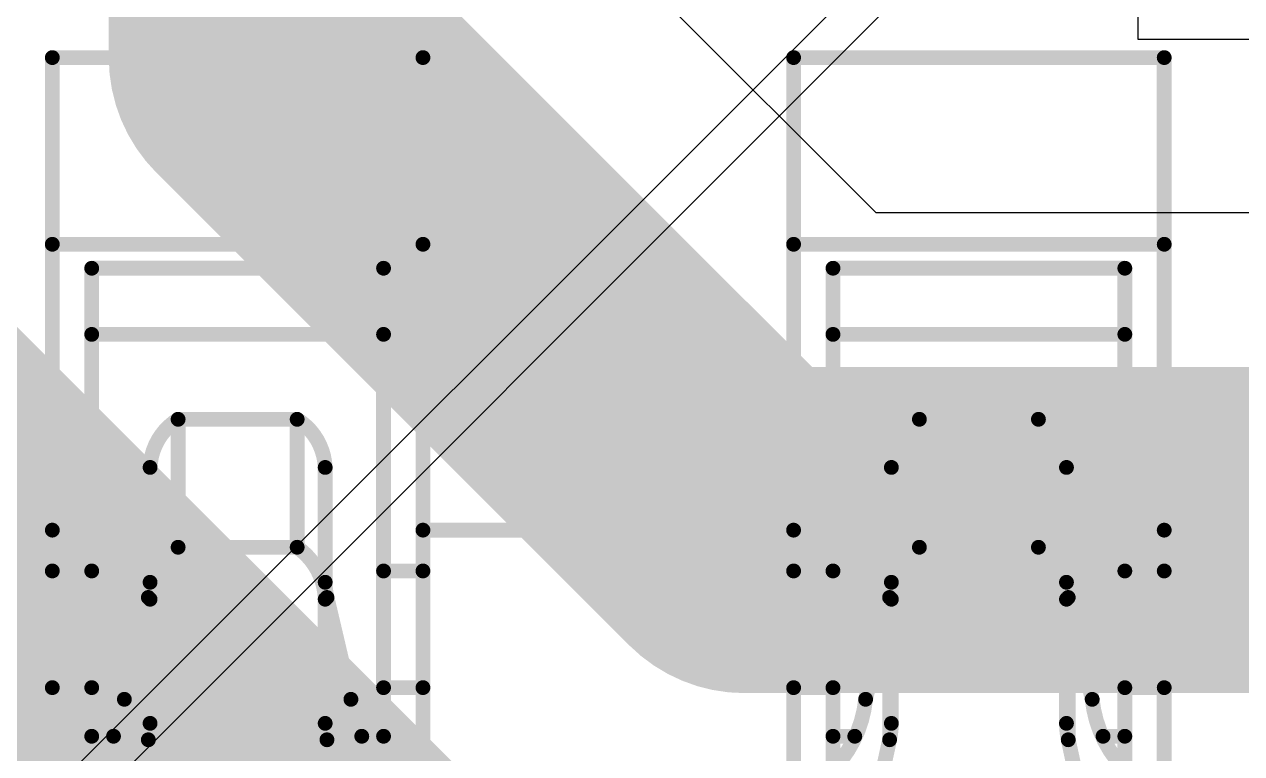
# Model space of a CAD drawing. Header units: inches. Extents: x -11 to 5433, y -4 to 5447.
# Drawn here: x 19.827 to 20.87, y 30.478 to 31.103 of the extents above; entities that cross this region are included whole.
import ezdxf

# ---------------------------------------------------------------- set-up
doc = ezdxf.new("R2010")
doc.units = ezdxf.units.IN
for name, color, linetype in [('Bottom Solder', 6, 'Continuous'), ('Mechanical 4', 56, 'Continuous'), ('Top Layer', 1, 'Continuous'), ('Top Solder', 216, 'Continuous')]:
    doc.layers.add(name, color=color, linetype=linetype)

# ---------------------------------------------------------------- blocks, each defined once
blk = doc.blocks.new('WQFN_30_EP_2_5_4_5__B_27')
at = {"layer": 'Bottom Solder'}
blk.add_line((-1.4882622, -1.9383248), (-5421.1859699, -5425.6862022), dxfattribs=at)
blk = doc.blocks.new('TL3340AF160QG_48')
at = {"layer": 'Top Solder'}
blk.add_line((0.7722387399999999, 1.95276216), (-5443.02270804, 5441.637178679999), dxfattribs=at)

msp = doc.modelspace()

# ---------------------------------------------------------------- linework, layer by layer
at = {"layer": 'Mechanical 4'}
for points in [[(19.8511541, 31.07494674, 0.0127, 0.0127, 0), (20.1686541, 31.07494674, 0.0127, 0.0127, 0)], [(19.8511541, 30.28744514, 0.0127, 0.0127, 0), (19.8511541, 31.07494674, 0.0127, 0.0127, 0)], [(20.1686541, 30.66994628, 0.0127, 0.0127, 0), (20.1686541, 31.07494674, 0.0127, 0.0127, 0)], [(20.4861541, 31.07494674, 0.0127, 0.0127, 0), (20.8036541, 31.07494674, 0.0127, 0.0127, 0)], [(20.4861541, 30.28744514, 0.0127, 0.0127, 0), (20.4861541, 31.07494674, 0.0127, 0.0127, 0)], [(20.8036541, 30.66994628, 0.0127, 0.0127, 0), (20.8036541, 31.07494674, 0.0127, 0.0127, 0)], [(19.8511541, 30.91494452, 0.0127, 0.0127, 0), (20.1686541, 30.91494452, 0.0127, 0.0127, 0)], [(20.4861541, 30.91494452, 0.0127, 0.0127, 0), (20.8036541, 30.91494452, 0.0127, 0.0127, 0)], [(19.88490562, 30.89440862, 0.0127, 0.0127, 0), (20.13490512, 30.89440862, 0.0127, 0.0127, 0)], [(19.88490562, 30.28744514, 0.0127, 0.0127, 0), (19.88490562, 30.89440862, 0.0127, 0.0127, 0)], [(20.13490512, 30.28744514, 0.0127, 0.0127, 0), (20.13490512, 30.89440862, 0.0127, 0.0127, 0)], [(20.51990562, 30.89440862, 0.0127, 0.0127, 0), (20.76990512, 30.89440862, 0.0127, 0.0127, 0)], [(20.51990562, 30.28744514, 0.0127, 0.0127, 0), (20.51990562, 30.89440862, 0.0127, 0.0127, 0)], [(20.76990512, 30.28744514, 0.0127, 0.0127, 0), (20.76990512, 30.89440862, 0.0127, 0.0127, 0)], [(19.88490562, 30.83773868, 0.0127, 0.0127, 0), (20.13490512, 30.83773868, 0.0127, 0.0127, 0)], [(20.51990562, 30.83773868, 0.0127, 0.0127, 0), (20.76990512, 30.83773868, 0.0127, 0.0127, 0)], [(19.93490552, 30.72369522, 0.0127, 0.0127, -0.2473774344944057), (19.9589136, 30.76494482, 0.0127, 0.0127, 0)], [(19.95891614, 30.76494482, 0.0127, 0.0127, 0), (20.0608946, 30.76494482, 0.0127, 0.0127, 0)], [(19.95891614, 30.65528286, 0.0127, 0.0127, 0), (19.95891614, 30.76494482, 0.0127, 0.0127, 0)], [(20.0608946, 30.65528286, 0.0127, 0.0127, 0), (20.0608946, 30.76494482, 0.0127, 0.0127, 0)], [(20.06089714, 30.76494482, 0.0127, 0.0127, -0.2473774344944055), (20.08490522, 30.72369522, 0.0127, 0.0127, 0)], [(20.56990552, 30.72369522, 0.0127, 0.0127, -0.2473774344944057), (20.5939136, 30.76494482, 0.0127, 0.0127, 0)], [(20.59391614, 30.76494482, 0.0127, 0.0127, 0), (20.6958946, 30.76494482, 0.0127, 0.0127, 0)], [(20.59391614, 30.65528286, 0.0127, 0.0127, 0), (20.59391614, 30.76494482, 0.0127, 0.0127, 0)], [(20.6958946, 30.65528286, 0.0127, 0.0127, 0), (20.6958946, 30.76494482, 0.0127, 0.0127, 0)], [(20.69589714, 30.76494482, 0.0127, 0.0127, -0.2473774344944055), (20.71990522, 30.72369522, 0.0127, 0.0127, 0)], [(19.93490552, 30.50434844, 0.0127, 0.0127, 0), (19.93490552, 30.72369522, 0.0127, 0.0127, 0)], [(20.08490522, 30.50434844, 0.0127, 0.0127, 0), (20.08490522, 30.72369522, 0.0127, 0.0127, 0)], [(20.56990552, 30.50434844, 0.0127, 0.0127, 0), (20.56990552, 30.72369522, 0.0127, 0.0127, 0)], [(20.71990522, 30.50434844, 0.0127, 0.0127, 0), (20.71990522, 30.72369522, 0.0127, 0.0127, 0)], [(19.5336541, 30.66994628, 0.0127, 0.0127, 0), (19.8511541, 30.66994628, 0.0127, 0.0127, 0)], [(20.1686541, 30.66994628, 0.0127, 0.0127, 0), (20.4861541, 30.66994628, 0.0127, 0.0127, 0)], [(20.1686541, 30.28744514, 0.0127, 0.0127, 0), (20.1686541, 30.66994628, 0.0127, 0.0127, 0)], [(20.8036541, 30.66994628, 0.0127, 0.0127, 0), (21.1211541, 30.66994628, 0.0127, 0.0127, 0)], [(20.8036541, 30.28744514, 0.0127, 0.0127, 0), (20.8036541, 30.66994628, 0.0127, 0.0127, 0)], [(19.93490552, 30.61071348, 0.0127, 0.0127, -0.2374800627721871), (19.9589136, 30.6552854, 0.0127, 0.0127, 0)], [(19.95891614, 30.65528286, 0.0127, 0.0127, 0), (20.0608946, 30.65528286, 0.0127, 0.0127, 0)], [(20.06089714, 30.6552854, 0.0127, 0.0127, -0.2374800627721868), (20.08490522, 30.61071348, 0.0127, 0.0127, 0)], [(20.56990552, 30.61071348, 0.0127, 0.0127, -0.2374800627721871), (20.5939136, 30.6552854, 0.0127, 0.0127, 0)], [(20.59391614, 30.65528286, 0.0127, 0.0127, 0), (20.6958946, 30.65528286, 0.0127, 0.0127, 0)], [(20.69589714, 30.6552854, 0.0127, 0.0127, -0.2374800627721868), (20.71990522, 30.61071348, 0.0127, 0.0127, 0)], [(19.8511541, 30.63494508, 0.0127, 0.0127, 0), (19.88490562, 30.63494508, 0.0127, 0.0127, 0)], [(20.13490512, 30.63494508, 0.0127, 0.0127, 0), (20.1686541, 30.63494508, 0.0127, 0.0127, 0)], [(20.4861541, 30.63494508, 0.0127, 0.0127, 0), (20.51990562, 30.63494508, 0.0127, 0.0127, 0)], [(20.76990512, 30.63494508, 0.0127, 0.0127, 0), (20.8036541, 30.63494508, 0.0127, 0.0127, 0)], [(19.93490552, 30.62525752, 0.0127, 0.0127, -0.05786385222314867), (19.9333866, 30.61223494, 0.0127, 0.0127, 0)], [(20.08642414, 30.61223494, 0.0127, 0.0127, -0.05786385222358634), (20.08490522, 30.62525752, 0.0127, 0.0127, 0)], [(20.56990552, 30.62525752, 0.0127, 0.0127, -0.05786385222271111), (20.5683866, 30.61223494, 0.0127, 0.0127, 0)], [(20.72142414, 30.61223494, 0.0127, 0.0127, -0.05786385222358634), (20.71990522, 30.62525752, 0.0127, 0.0127, 0)], [(19.9128634, 30.5249453, 0.0127, 0.0127, 0), (19.9333866, 30.61223494, 0.0127, 0.0127, 0)], [(19.9333866, 30.49027684, 0.0127, 0.0127, 0), (19.9333866, 30.61223494, 0.0127, 0.0127, 0)], [(20.08642414, 30.61223494, 0.0127, 0.0127, 0), (20.1069448, 30.5249453, 0.0127, 0.0127, 0)], [(20.08642414, 30.49027684, 0.0127, 0.0127, 0), (20.08642414, 30.61223494, 0.0127, 0.0127, 0)], [(20.5478634, 30.5249453, 0.0127, 0.0127, 0), (20.5683866, 30.61223494, 0.0127, 0.0127, 0)], [(20.5683866, 30.49027684, 0.0127, 0.0127, 0), (20.5683866, 30.61223494, 0.0127, 0.0127, 0)], [(20.72142414, 30.61223494, 0.0127, 0.0127, 0), (20.7419448, 30.5249453, 0.0127, 0.0127, 0)], [(20.72142414, 30.49027684, 0.0127, 0.0127, 0), (20.72142414, 30.61223494, 0.0127, 0.0127, 0)], [(19.8511541, 30.53494528, 0.0127, 0.0127, 0), (19.88490562, 30.53494528, 0.0127, 0.0127, 0)], [(20.13490512, 30.53494528, 0.0127, 0.0127, 0), (20.1686541, 30.53494528, 0.0127, 0.0127, 0)], [(20.4861541, 30.53494528, 0.0127, 0.0127, 0), (20.51990562, 30.53494528, 0.0127, 0.0127, 0)], [(20.76990512, 30.53494528, 0.0127, 0.0127, 0), (20.8036541, 30.53494528, 0.0127, 0.0127, 0)], [(19.91286594, 30.52494784, 0.0127, 0.0127, -0.1625906327552088), (19.88642454, 30.46645418, 0.0127, 0.0127, 0)], [(20.1333862, 30.46645418, 0.0127, 0.0127, -0.1625906327552086), (20.1069448, 30.52494784, 0.0127, 0.0127, 0)], [(20.54786594, 30.52494784, 0.0127, 0.0127, -0.162590632754761), (20.52142454, 30.46645418, 0.0127, 0.0127, 0)], [(20.7683862, 30.46645418, 0.0127, 0.0127, -0.1625906327552086), (20.7419448, 30.52494784, 0.0127, 0.0127, 0)], [(19.93490552, 30.50434844, 0.0127, 0.0127, -0.05365793627952005), (19.9333866, 30.49027684, 0.0127, 0.0127, 0)], [(20.08642414, 30.49027684, 0.0127, 0.0127, -0.0536579362795205), (20.08490522, 30.50434844, 0.0127, 0.0127, 0)], [(20.56990552, 30.50434844, 0.0127, 0.0127, -0.05365793627952005), (20.5683866, 30.49027684, 0.0127, 0.0127, 0)], [(20.72142414, 30.49027684, 0.0127, 0.0127, -0.05365793627908281), (20.71990522, 30.50434844, 0.0127, 0.0127, 0)], [(19.88490562, 30.49328166, 0.0127, 0.0127, 0), (19.903567, 30.49328166, 0.0127, 0.0127, 0)], [(19.92553292, 30.45417836, 0.0127, 0.0127, 0), (19.9333866, 30.49027684, 0.0127, 0.0127, 0)], [(20.08642414, 30.49027684, 0.0127, 0.0127, 0), (20.09427782, 30.45417836, 0.0127, 0.0127, 0)], [(20.11624374, 30.49328166, 0.0127, 0.0127, 0), (20.13490512, 30.49328166, 0.0127, 0.0127, 0)], [(20.51990562, 30.49328166, 0.0127, 0.0127, 0), (20.538567, 30.49328166, 0.0127, 0.0127, 0)], [(20.56053292, 30.45417836, 0.0127, 0.0127, 0), (20.5683866, 30.49027684, 0.0127, 0.0127, 0)], [(20.72142414, 30.49027684, 0.0127, 0.0127, 0), (20.72927782, 30.45417836, 0.0127, 0.0127, 0)], [(20.75124374, 30.49328166, 0.0127, 0.0127, 0), (20.76990512, 30.49328166, 0.0127, 0.0127, 0)]]:
    msp.add_lwpolyline(points, format="xyseb", dxfattribs=at)
for points in [[(19.8479791, 31.07494674, 0.00635, 0.00635, 1), (19.8543291, 31.07494674, 0.00635, 0.00635, 1)], [(19.8479791, 31.07494674, 0.00635, 0.00635, 1), (19.8543291, 31.07494674, 0.00635, 0.00635, 1)], [(20.1654791, 31.07494674, 0.00635, 0.00635, 1), (20.1718291, 31.07494674, 0.00635, 0.00635, 1)], [(20.1654791, 31.07494674, 0.00635, 0.00635, 1), (20.1718291, 31.07494674, 0.00635, 0.00635, 1)], [(20.4829791, 31.07494674, 0.00635, 0.00635, 1), (20.4893291, 31.07494674, 0.00635, 0.00635, 1)], [(20.4829791, 31.07494674, 0.00635, 0.00635, 1), (20.4893291, 31.07494674, 0.00635, 0.00635, 1)], [(20.8004791, 31.07494674, 0.00635, 0.00635, 1), (20.8068291, 31.07494674, 0.00635, 0.00635, 1)], [(20.8004791, 31.07494674, 0.00635, 0.00635, 1), (20.8068291, 31.07494674, 0.00635, 0.00635, 1)], [(19.8479791, 30.91494452, 0.00635, 0.00635, 1), (19.8543291, 30.91494452, 0.00635, 0.00635, 1)], [(20.1654791, 30.91494452, 0.00635, 0.00635, 1), (20.1718291, 30.91494452, 0.00635, 0.00635, 1)], [(20.4829791, 30.91494452, 0.00635, 0.00635, 1), (20.4893291, 30.91494452, 0.00635, 0.00635, 1)], [(20.8004791, 30.91494452, 0.00635, 0.00635, 1), (20.8068291, 30.91494452, 0.00635, 0.00635, 1)], [(19.88173062, 30.89440862, 0.00635, 0.00635, 1), (19.88808062, 30.89440862, 0.00635, 0.00635, 1)], [(19.88173062, 30.89440862, 0.00635, 0.00635, 1), (19.88808062, 30.89440862, 0.00635, 0.00635, 1)], [(20.13173012, 30.89440862, 0.00635, 0.00635, 1), (20.13808012, 30.89440862, 0.00635, 0.00635, 1)], [(20.13173012, 30.89440862, 0.00635, 0.00635, 1), (20.13808012, 30.89440862, 0.00635, 0.00635, 1)], [(20.51673062, 30.89440862, 0.00635, 0.00635, 1), (20.52308062, 30.89440862, 0.00635, 0.00635, 1)], [(20.51673062, 30.89440862, 0.00635, 0.00635, 1), (20.52308062, 30.89440862, 0.00635, 0.00635, 1)], [(20.76673012, 30.89440862, 0.00635, 0.00635, 1), (20.77308012, 30.89440862, 0.00635, 0.00635, 1)], [(20.76673012, 30.89440862, 0.00635, 0.00635, 1), (20.77308012, 30.89440862, 0.00635, 0.00635, 1)], [(19.88173062, 30.83773868, 0.00635, 0.00635, 1), (19.88808062, 30.83773868, 0.00635, 0.00635, 1)], [(20.13173012, 30.83773868, 0.00635, 0.00635, 1), (20.13808012, 30.83773868, 0.00635, 0.00635, 1)], [(20.51673062, 30.83773868, 0.00635, 0.00635, 1), (20.52308062, 30.83773868, 0.00635, 0.00635, 1)], [(20.76673012, 30.83773868, 0.00635, 0.00635, 1), (20.77308012, 30.83773868, 0.00635, 0.00635, 1)], [(19.9557386, 30.76494482, 0.00635, 0.00635, 1), (19.9620886, 30.76494482, 0.00635, 0.00635, 1)], [(19.95574114, 30.76494482, 0.00635, 0.00635, 1), (19.96209114, 30.76494482, 0.00635, 0.00635, 1)], [(19.95574114, 30.76494482, 0.00635, 0.00635, 1), (19.96209114, 30.76494482, 0.00635, 0.00635, 1)], [(20.0577196, 30.76494482, 0.00635, 0.00635, 1), (20.0640696, 30.76494482, 0.00635, 0.00635, 1)], [(20.0577196, 30.76494482, 0.00635, 0.00635, 1), (20.0640696, 30.76494482, 0.00635, 0.00635, 1)], [(20.05772214, 30.76494482, 0.00635, 0.00635, 1), (20.06407214, 30.76494482, 0.00635, 0.00635, 1)], [(20.5907386, 30.76494482, 0.00635, 0.00635, 1), (20.5970886, 30.76494482, 0.00635, 0.00635, 1)], [(20.59074114, 30.76494482, 0.00635, 0.00635, 1), (20.59709114, 30.76494482, 0.00635, 0.00635, 1)], [(20.59074114, 30.76494482, 0.00635, 0.00635, 1), (20.59709114, 30.76494482, 0.00635, 0.00635, 1)], [(20.6927196, 30.76494482, 0.00635, 0.00635, 1), (20.6990696, 30.76494482, 0.00635, 0.00635, 1)], [(20.6927196, 30.76494482, 0.00635, 0.00635, 1), (20.6990696, 30.76494482, 0.00635, 0.00635, 1)], [(20.69272214, 30.76494482, 0.00635, 0.00635, 1), (20.69907214, 30.76494482, 0.00635, 0.00635, 1)], [(19.93173052, 30.72369522, 0.00635, 0.00635, 1), (19.93808052, 30.72369522, 0.00635, 0.00635, 1)], [(19.93173052, 30.72369522, 0.00635, 0.00635, 1), (19.93808052, 30.72369522, 0.00635, 0.00635, 1)], [(20.08173022, 30.72369522, 0.00635, 0.00635, 1), (20.08808022, 30.72369522, 0.00635, 0.00635, 1)], [(20.08173022, 30.72369522, 0.00635, 0.00635, 1), (20.08808022, 30.72369522, 0.00635, 0.00635, 1)], [(20.56673052, 30.72369522, 0.00635, 0.00635, 1), (20.57308052, 30.72369522, 0.00635, 0.00635, 1)], [(20.56673052, 30.72369522, 0.00635, 0.00635, 1), (20.57308052, 30.72369522, 0.00635, 0.00635, 1)], [(20.71673022, 30.72369522, 0.00635, 0.00635, 1), (20.72308022, 30.72369522, 0.00635, 0.00635, 1)], [(20.71673022, 30.72369522, 0.00635, 0.00635, 1), (20.72308022, 30.72369522, 0.00635, 0.00635, 1)], [(19.8479791, 30.66994628, 0.00635, 0.00635, 1), (19.8543291, 30.66994628, 0.00635, 0.00635, 1)], [(20.1654791, 30.66994628, 0.00635, 0.00635, 1), (20.1718291, 30.66994628, 0.00635, 0.00635, 1)], [(20.1654791, 30.66994628, 0.00635, 0.00635, 1), (20.1718291, 30.66994628, 0.00635, 0.00635, 1)], [(20.1654791, 30.66994628, 0.00635, 0.00635, 1), (20.1718291, 30.66994628, 0.00635, 0.00635, 1)], [(20.4829791, 30.66994628, 0.00635, 0.00635, 1), (20.4893291, 30.66994628, 0.00635, 0.00635, 1)], [(20.8004791, 30.66994628, 0.00635, 0.00635, 1), (20.8068291, 30.66994628, 0.00635, 0.00635, 1)], [(20.8004791, 30.66994628, 0.00635, 0.00635, 1), (20.8068291, 30.66994628, 0.00635, 0.00635, 1)], [(20.8004791, 30.66994628, 0.00635, 0.00635, 1), (20.8068291, 30.66994628, 0.00635, 0.00635, 1)], [(19.9557386, 30.6552854, 0.00635, 0.00635, 1), (19.9620886, 30.6552854, 0.00635, 0.00635, 1)], [(19.95574114, 30.65528286, 0.00635, 0.00635, 1), (19.96209114, 30.65528286, 0.00635, 0.00635, 1)], [(19.95574114, 30.65528286, 0.00635, 0.00635, 1), (19.96209114, 30.65528286, 0.00635, 0.00635, 1)], [(20.0577196, 30.65528286, 0.00635, 0.00635, 1), (20.0640696, 30.65528286, 0.00635, 0.00635, 1)], [(20.0577196, 30.65528286, 0.00635, 0.00635, 1), (20.0640696, 30.65528286, 0.00635, 0.00635, 1)], [(20.05772214, 30.6552854, 0.00635, 0.00635, 1), (20.06407214, 30.6552854, 0.00635, 0.00635, 1)], [(20.5907386, 30.6552854, 0.00635, 0.00635, 1), (20.5970886, 30.6552854, 0.00635, 0.00635, 1)], [(20.59074114, 30.65528286, 0.00635, 0.00635, 1), (20.59709114, 30.65528286, 0.00635, 0.00635, 1)], [(20.59074114, 30.65528286, 0.00635, 0.00635, 1), (20.59709114, 30.65528286, 0.00635, 0.00635, 1)], [(20.6927196, 30.65528286, 0.00635, 0.00635, 1), (20.6990696, 30.65528286, 0.00635, 0.00635, 1)], [(20.6927196, 30.65528286, 0.00635, 0.00635, 1), (20.6990696, 30.65528286, 0.00635, 0.00635, 1)], [(20.69272214, 30.6552854, 0.00635, 0.00635, 1), (20.69907214, 30.6552854, 0.00635, 0.00635, 1)], [(19.8479791, 30.63494508, 0.00635, 0.00635, 1), (19.8543291, 30.63494508, 0.00635, 0.00635, 1)], [(19.88173062, 30.63494508, 0.00635, 0.00635, 1), (19.88808062, 30.63494508, 0.00635, 0.00635, 1)], [(20.13173012, 30.63494508, 0.00635, 0.00635, 1), (20.13808012, 30.63494508, 0.00635, 0.00635, 1)], [(20.1654791, 30.63494508, 0.00635, 0.00635, 1), (20.1718291, 30.63494508, 0.00635, 0.00635, 1)], [(20.4829791, 30.63494508, 0.00635, 0.00635, 1), (20.4893291, 30.63494508, 0.00635, 0.00635, 1)], [(20.51673062, 30.63494508, 0.00635, 0.00635, 1), (20.52308062, 30.63494508, 0.00635, 0.00635, 1)], [(20.76673012, 30.63494508, 0.00635, 0.00635, 1), (20.77308012, 30.63494508, 0.00635, 0.00635, 1)], [(20.8004791, 30.63494508, 0.00635, 0.00635, 1), (20.8068291, 30.63494508, 0.00635, 0.00635, 1)], [(19.93173052, 30.62525752, 0.00635, 0.00635, 1), (19.93808052, 30.62525752, 0.00635, 0.00635, 1)], [(20.08173022, 30.62525752, 0.00635, 0.00635, 1), (20.08808022, 30.62525752, 0.00635, 0.00635, 1)], [(20.56673052, 30.62525752, 0.00635, 0.00635, 1), (20.57308052, 30.62525752, 0.00635, 0.00635, 1)], [(20.71673022, 30.62525752, 0.00635, 0.00635, 1), (20.72308022, 30.62525752, 0.00635, 0.00635, 1)], [(19.9302116, 30.61223494, 0.00635, 0.00635, 1), (19.9365616, 30.61223494, 0.00635, 0.00635, 1)], [(19.9302116, 30.61223494, 0.00635, 0.00635, 1), (19.9365616, 30.61223494, 0.00635, 0.00635, 1)], [(19.9302116, 30.61223494, 0.00635, 0.00635, 1), (19.9365616, 30.61223494, 0.00635, 0.00635, 1)], [(19.93173052, 30.61071348, 0.00635, 0.00635, 1), (19.93808052, 30.61071348, 0.00635, 0.00635, 1)], [(20.08173022, 30.61071348, 0.00635, 0.00635, 1), (20.08808022, 30.61071348, 0.00635, 0.00635, 1)], [(20.08324914, 30.61223494, 0.00635, 0.00635, 1), (20.08959914, 30.61223494, 0.00635, 0.00635, 1)], [(20.08324914, 30.61223494, 0.00635, 0.00635, 1), (20.08959914, 30.61223494, 0.00635, 0.00635, 1)], [(20.08324914, 30.61223494, 0.00635, 0.00635, 1), (20.08959914, 30.61223494, 0.00635, 0.00635, 1)], [(20.5652116, 30.61223494, 0.00635, 0.00635, 1), (20.5715616, 30.61223494, 0.00635, 0.00635, 1)], [(20.5652116, 30.61223494, 0.00635, 0.00635, 1), (20.5715616, 30.61223494, 0.00635, 0.00635, 1)], [(20.5652116, 30.61223494, 0.00635, 0.00635, 1), (20.5715616, 30.61223494, 0.00635, 0.00635, 1)], [(20.56673052, 30.61071348, 0.00635, 0.00635, 1), (20.57308052, 30.61071348, 0.00635, 0.00635, 1)], [(20.71673022, 30.61071348, 0.00635, 0.00635, 1), (20.72308022, 30.61071348, 0.00635, 0.00635, 1)], [(20.71824914, 30.61223494, 0.00635, 0.00635, 1), (20.72459914, 30.61223494, 0.00635, 0.00635, 1)], [(20.71824914, 30.61223494, 0.00635, 0.00635, 1), (20.72459914, 30.61223494, 0.00635, 0.00635, 1)], [(20.71824914, 30.61223494, 0.00635, 0.00635, 1), (20.72459914, 30.61223494, 0.00635, 0.00635, 1)], [(19.8479791, 30.53494528, 0.00635, 0.00635, 1), (19.8543291, 30.53494528, 0.00635, 0.00635, 1)], [(19.88173062, 30.53494528, 0.00635, 0.00635, 1), (19.88808062, 30.53494528, 0.00635, 0.00635, 1)], [(20.13173012, 30.53494528, 0.00635, 0.00635, 1), (20.13808012, 30.53494528, 0.00635, 0.00635, 1)], [(20.1654791, 30.53494528, 0.00635, 0.00635, 1), (20.1718291, 30.53494528, 0.00635, 0.00635, 1)], [(20.4829791, 30.53494528, 0.00635, 0.00635, 1), (20.4893291, 30.53494528, 0.00635, 0.00635, 1)], [(20.51673062, 30.53494528, 0.00635, 0.00635, 1), (20.52308062, 30.53494528, 0.00635, 0.00635, 1)], [(20.76673012, 30.53494528, 0.00635, 0.00635, 1), (20.77308012, 30.53494528, 0.00635, 0.00635, 1)], [(20.8004791, 30.53494528, 0.00635, 0.00635, 1), (20.8068291, 30.53494528, 0.00635, 0.00635, 1)], [(19.9096884, 30.5249453, 0.00635, 0.00635, 1), (19.9160384, 30.5249453, 0.00635, 0.00635, 1)], [(19.90969094, 30.52494784, 0.00635, 0.00635, 1), (19.91604094, 30.52494784, 0.00635, 0.00635, 1)], [(20.1037698, 30.52494784, 0.00635, 0.00635, 1), (20.1101198, 30.52494784, 0.00635, 0.00635, 1)], [(20.1037698, 30.5249453, 0.00635, 0.00635, 1), (20.1101198, 30.5249453, 0.00635, 0.00635, 1)], [(20.5446884, 30.5249453, 0.00635, 0.00635, 1), (20.5510384, 30.5249453, 0.00635, 0.00635, 1)], [(20.54469094, 30.52494784, 0.00635, 0.00635, 1), (20.55104094, 30.52494784, 0.00635, 0.00635, 1)], [(20.7387698, 30.52494784, 0.00635, 0.00635, 1), (20.7451198, 30.52494784, 0.00635, 0.00635, 1)], [(20.7387698, 30.5249453, 0.00635, 0.00635, 1), (20.7451198, 30.5249453, 0.00635, 0.00635, 1)], [(19.93173052, 30.50434844, 0.00635, 0.00635, 1), (19.93808052, 30.50434844, 0.00635, 0.00635, 1)], [(19.93173052, 30.50434844, 0.00635, 0.00635, 1), (19.93808052, 30.50434844, 0.00635, 0.00635, 1)], [(20.08173022, 30.50434844, 0.00635, 0.00635, 1), (20.08808022, 30.50434844, 0.00635, 0.00635, 1)], [(20.08173022, 30.50434844, 0.00635, 0.00635, 1), (20.08808022, 30.50434844, 0.00635, 0.00635, 1)], [(20.56673052, 30.50434844, 0.00635, 0.00635, 1), (20.57308052, 30.50434844, 0.00635, 0.00635, 1)], [(20.56673052, 30.50434844, 0.00635, 0.00635, 1), (20.57308052, 30.50434844, 0.00635, 0.00635, 1)], [(20.71673022, 30.50434844, 0.00635, 0.00635, 1), (20.72308022, 30.50434844, 0.00635, 0.00635, 1)], [(20.71673022, 30.50434844, 0.00635, 0.00635, 1), (20.72308022, 30.50434844, 0.00635, 0.00635, 1)], [(19.88173062, 30.49328166, 0.00635, 0.00635, 1), (19.88808062, 30.49328166, 0.00635, 0.00635, 1)], [(19.900392, 30.49328166, 0.00635, 0.00635, 1), (19.906742, 30.49328166, 0.00635, 0.00635, 1)], [(19.9302116, 30.49027684, 0.00635, 0.00635, 1), (19.9365616, 30.49027684, 0.00635, 0.00635, 1)], [(19.9302116, 30.49027684, 0.00635, 0.00635, 1), (19.9365616, 30.49027684, 0.00635, 0.00635, 1)], [(19.9302116, 30.49027684, 0.00635, 0.00635, 1), (19.9365616, 30.49027684, 0.00635, 0.00635, 1)], [(20.08324914, 30.49027684, 0.00635, 0.00635, 1), (20.08959914, 30.49027684, 0.00635, 0.00635, 1)], [(20.08324914, 30.49027684, 0.00635, 0.00635, 1), (20.08959914, 30.49027684, 0.00635, 0.00635, 1)], [(20.08324914, 30.49027684, 0.00635, 0.00635, 1), (20.08959914, 30.49027684, 0.00635, 0.00635, 1)], [(20.11306874, 30.49328166, 0.00635, 0.00635, 1), (20.11941874, 30.49328166, 0.00635, 0.00635, 1)], [(20.13173012, 30.49328166, 0.00635, 0.00635, 1), (20.13808012, 30.49328166, 0.00635, 0.00635, 1)], [(20.51673062, 30.49328166, 0.00635, 0.00635, 1), (20.52308062, 30.49328166, 0.00635, 0.00635, 1)], [(20.535392, 30.49328166, 0.00635, 0.00635, 1), (20.541742, 30.49328166, 0.00635, 0.00635, 1)], [(20.5652116, 30.49027684, 0.00635, 0.00635, 1), (20.5715616, 30.49027684, 0.00635, 0.00635, 1)], [(20.5652116, 30.49027684, 0.00635, 0.00635, 1), (20.5715616, 30.49027684, 0.00635, 0.00635, 1)], [(20.5652116, 30.49027684, 0.00635, 0.00635, 1), (20.5715616, 30.49027684, 0.00635, 0.00635, 1)], [(20.71824914, 30.49027684, 0.00635, 0.00635, 1), (20.72459914, 30.49027684, 0.00635, 0.00635, 1)], [(20.71824914, 30.49027684, 0.00635, 0.00635, 1), (20.72459914, 30.49027684, 0.00635, 0.00635, 1)], [(20.71824914, 30.49027684, 0.00635, 0.00635, 1), (20.72459914, 30.49027684, 0.00635, 0.00635, 1)], [(20.74806874, 30.49328166, 0.00635, 0.00635, 1), (20.75441874, 30.49328166, 0.00635, 0.00635, 1)], [(20.76673012, 30.49328166, 0.00635, 0.00635, 1), (20.77308012, 30.49328166, 0.00635, 0.00635, 1)]]:
    msp.add_lwpolyline(points, format="xyseb", close=True, dxfattribs=at)
at = {"layer": 'Top Layer'}
for p, q in [((20.78110144, 32.79474772), (20.78110144, 31.09074808)), ((20.55683722, 30.94187106), (20.34009902, 31.1586118)), ((20.78110144, 31.09074808), (22.8400991, 31.09074808)), ((24.02615972, 30.94187106), (20.55683722, 30.94187106))]:
    msp.add_line(p, q, dxfattribs=at)
for points in [[(20.03920046, 31.07494928, 0.2794, 0.2794, 0), (20.03920046, 31.9213484, 0.2794, 0.2794, 0)], [(20.03920046, 31.07494928, 0.2794, 0.2794, 0), (20.44420346, 30.66994628, 0.2794, 0.2794, 0)], [(19.58200046, 30.88557196, 0.2794, 0.2794, 0), (20.25482614, 30.21274628, 0.2794, 0.2794, 0)], [(20.44420346, 30.66994628, 0.2794, 0.2794, 0), (24.13879602, 30.66994628, 0.2794, 0.2794, 0)]]:
    msp.add_lwpolyline(points, format="xyseb", dxfattribs=at)
for points in [[(19.96935046, 31.07494928, 0.1397, 0.1397, 1), (20.10905046, 31.07494928, 0.1397, 0.1397, 1)], [(19.96935046, 31.07494928, 0.1397, 0.1397, 1), (20.10905046, 31.07494928, 0.1397, 0.1397, 1)], [(20.37435346, 30.66994628, 0.1397, 0.1397, 1), (20.51405346, 30.66994628, 0.1397, 0.1397, 1)], [(20.37435346, 30.66994628, 0.1397, 0.1397, 1), (20.51405346, 30.66994628, 0.1397, 0.1397, 1)]]:
    msp.add_lwpolyline(points, format="xyseb", close=True, dxfattribs=at)

# ---------------------------------------------------------------- block references
for name, p, rotation in [('TL3340AF160QG_48', (-8.78504466, 4.4704), 270), ('WQFN_30_EP_2_5_4_5__B_27', (11.66616412, 21.80690584), 180)]:
    msp.add_blockref(name, p, dxfattribs=dict(rotation=rotation))

doc.saveas('drawing.dxf')
